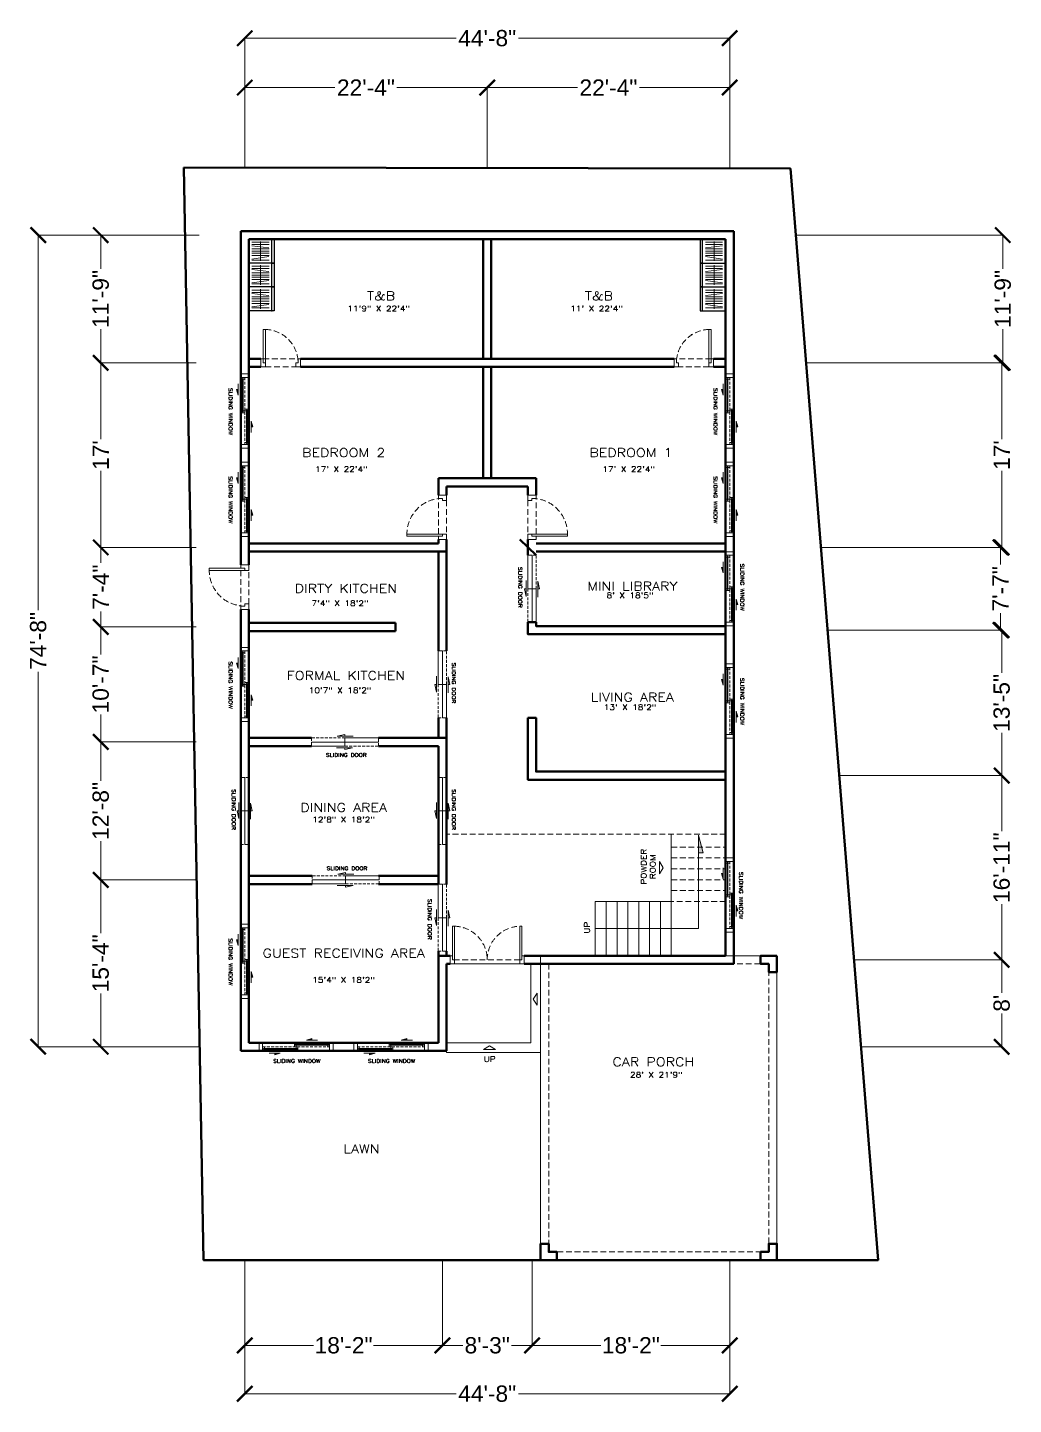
# Model space of a CAD drawing. Header units: millimetres. Extents: x 932 to 3366, y -160 to 1361.
# Drawn here: x 932 to 2021, y -160 to 1361 of the extents above; entities that cross this region are included whole.
import ezdxf

# ---------------------------------------------------------------- set-up
doc = ezdxf.new("R2010")
doc.units = ezdxf.units.MM
doc.linetypes.add('HIDDEN', pattern=[9.525, 6.35, -3.175])
doc.linetypes.add('HIDDEN2', pattern=[4.7625, 3.175, -1.5875])
doc.layers.get('0').update_dxf_attribs({"plot": 0})
for name, color, linetype, lineweight in [('COLUMN', 20, 'Continuous', 40), ('DIMENSION', 251, 'Continuous', 18), ('DOOR', 8, 'Continuous', 20), ('FLOORING', 251, 'Continuous', 13), ('PERIMETER', 4, 'Continuous', 80), ('TEXT', 253, 'Continuous', 15), ('WALL', 2, 'Continuous', 70), ('WINDOW', 153, 'Continuous', 20)]:
    doc.layers.add(name, color=color, linetype=linetype, lineweight=lineweight)
doc.layers.add('FURNITURE', color=8, linetype='Continuous')
doc.styles.get("Standard").update_dxf_attribs({"font": 'arial.ttf'})
doc.dimstyles.new('ISO-25', dxfattribs={"dimtxt": 18, "dimasz": 17, "dimexe": 1.25, "dimexo": 0.625, "dimgap": 3.125, "dimtad": 0, "dimtoh": 1, "dimdec": 0, "dimdsep": 46, "dimlunit": 4, "dimtxsty": 'Standard', "dimblk": 'ARCHTICK', "dimcen": 2.5, "dimclrd": 256, "dimclre": 256, "dimclrt": 256, "dimadec": 0, "dimazin": 0, "dimtfac": 1, "dimtdec": 0, "dimtmove": 0, "dimatfit": 3, "dimldrblk": 'DOT', "dimfxl": 1, "dimlwd": -1, "dimlwe": -1, "dimarcsym": 0})

# ---------------------------------------------------------------- blocks, each defined once
blk = doc.blocks.new('900x900mm Double Swing Door')
at = {"layer": 'DOOR', "linetype": 'HIDDEN'}
blk.add_line((2.4, 0), (74.4, 0), dxfattribs=at)
at = {"layer": 'DOOR'}
blk.add_line((2.4, -4.6), (74.4, -4.6), dxfattribs=at)
for points in [[(2.4, 37), (0, 37), (0, 0), (2.4, 0)], [(74.4, 37), (76.8, 37), (76.8, 0), (74.4, 0)]]:
    blk.add_lwpolyline(points, close=True, dxfattribs=at)
for points in [[(0, 4.4), (0, 0), (2.4, 0), (2.4, -4.6), (-2.4, -4.6), (-2.4, 4.4), (0, 4.4)], [(76.8, 4.4), (76.8, 0), (74.4, 0), (74.4, -4.6), (79.2, -4.6), (79.2, 4.4), (76.8, 4.4)]]:
    blk.add_lwpolyline(points, dxfattribs=at)
at = {"layer": 'DOOR', "linetype": 'HIDDEN'}
for centre, start, end in [((1.4, 0), 0, 88.4513), ((75.4, 0), 91.5487, 180)]:
    blk.add_arc(centre, 37, start, end, dxfattribs=at)
blk = doc.blocks.new('SLIDING DOOR 1 (900mm)')
at = {"layer": 'DOOR'}
for points in [[(-39.7, 5.1), (-76.7, 5.1), (-76.7, 9.7), (-39.7, 9.7)], [(-2.7, 0.7), (-39.7, 0.7), (-39.7, 5.1), (-2.7, 5.1)]]:
    blk.add_lwpolyline(points, close=True, dxfattribs=at)
at = {"layer": 'DOOR', "linetype": 'HIDDEN', "ltscale": 0.5}
for points in [[(-39.7, 0.7), (-76.7, 0.7), (-76.7, 5.1)], [(-39.7, 9.7), (-2.7, 9.7), (-2.7, 5.1)]]:
    blk.add_lwpolyline(points, dxfattribs=at)
at = {"layer": 'FLOORING'}
for points in [[(-48.9, 11.6), (-31.2, 11.6), (-39.7, 13.3), (-39.7, 11.6)], [(-30.5, -1.2), (-48.2, -1.2), (-39.7, -3), (-39.7, -1.2)]]:
    blk.add_lwpolyline(points, dxfattribs=at)
blk = doc.blocks.new('1000mm Hinged Door')
at = {"layer": 'DOOR', "linetype": 'HIDDEN'}
for p, q in [((2.4, 4.7), (41.8, 4.7)), ((39.4, -4.3), (2.4, -4.3))]:
    blk.add_line(p, q, dxfattribs=at)
at = {"layer": 'DOOR'}
blk.add_lwpolyline([(0, 0), (2.4, 0), (2.4, 39.4), (0, 39.4)], close=True, dxfattribs=at)
for points in [[(0, 4.7), (0, 0), (2.4, 0), (2.4, -4.3), (-3.6, -4.3), (-3.6, 4.7), (0, 4.7)], [(41.8, 4.7), (41.8, 0), (39.4, 0), (39.4, -4.3), (45.4, -4.3), (45.4, 4.7), (41.8, 4.7)]]:
    blk.add_lwpolyline(points, dxfattribs=at)
at = {"layer": 'DOOR', "linetype": 'HIDDEN'}
blk.add_arc((2.4, 0), 39.4, 0, 90, dxfattribs=at)
blk = doc.blocks.new('900mm Door')
at = {"layer": 'DOOR', "linetype": 'HIDDEN'}
for p, q in [((0, 4.6), (-38.4, 4.6)), ((-2.4, -4.4), (-36, -4.4))]:
    blk.add_line(p, q, dxfattribs=at)
at = {"layer": 'DOOR'}
blk.add_lwpolyline([(-2.4, 37), (0, 37), (0, 0), (-2.4, 0)], close=True, dxfattribs=at)
for points in [[(-38.4, 4.6), (-38.4, 0), (-36, 0), (-36, -4.4), (-41, -4.4), (-41, 4.6), (-38.4, 4.6)], [(0, 4.6), (0, 0), (-2.4, 0), (-2.4, -4.4), (2.6, -4.4), (2.6, 4.6), (0, 4.6)]]:
    blk.add_lwpolyline(points, dxfattribs=at)
at = {"layer": 'DOOR', "linetype": 'HIDDEN'}
blk.add_arc((-1.4, 0), 37, 91.5487, 180, dxfattribs=at)
blk = doc.blocks.new('3-DOOR WARDROBE')
at = {"layer": 'DOOR'}
for p, q in [((3.3, -3.4), (22.3, -3.4)), ((3.3, -5.9), (22.3, -5.9)), ((3.3, -7.2), (22.2, -9.4)), ((3.3, -10.8), (22.3, -10.8)), ((3.3, -13.2), (22.3, -13.2)), ((12.8, -2.4), (12.8, -24)), ((3.3, -15.6), (22.3, -15.6)), ((3.3, -18.1), (22.3, -18.1)), ((3.3, -21.9), (22.2, -19.2)), ((3.3, -23), (22.3, -23)), ((3.3, -29.8), (22.3, -29.8)), ((12.8, -28.8), (12.8, -50.4)), ((3.3, -32.3), (22.3, -32.3)), ((3.3, -33.6), (22.2, -35.8)), ((3.3, -37.2), (22.3, -37.2)), ((3.3, -39.6), (22.3, -39.6)), ((3.3, -42), (22.3, -42)), ((3.3, -44.5), (22.3, -44.5)), ((3.3, -48.3), (22.2, -45.6)), ((3.3, -49.4), (22.3, -49.4)), ((3.3, -56.2), (22.3, -56.2)), ((3.3, -58.7), (22.3, -58.7)), ((3.3, -60), (22.2, -62.2)), ((12.8, -55.2), (12.8, -76.8)), ((3.3, -63.6), (22.3, -63.6)), ((3.3, -66), (22.3, -66)), ((3.3, -68.4), (22.3, -68.4)), ((3.3, -70.9), (22.3, -70.9)), ((3.3, -74.7), (22.2, -72)), ((3.3, -75.8), (22.3, -75.8))]:
    blk.add_line(p, q, dxfattribs=at)
blk.add_lwpolyline([(25.6, 0), (0, 0), (0, -79.2), (25.6, -79.2)], close=True, dxfattribs=at)
at = {"layer": 'FURNITURE'}
for p, q in [((25.6, -79.2), (25.6, 0)), ((25.6, -26.4), (0, -26.4)), ((25.6, -52.8), (0, -52.8)), ((25.6, -79.2), (0, -79.2))]:
    blk.add_line(p, q, dxfattribs=at)
for points in [[(25.6, 0), (28, 0), (28, -26.4), (25.6, -26.4), (25.6, 0)], [(25.6, -26.4), (28, -26.4), (28, -52.8), (25.6, -52.8), (25.6, -26.4)], [(25.6, -52.8), (28, -52.8), (28, -79.2), (25.6, -79.2), (25.6, -52.8)]]:
    blk.add_lwpolyline(points, dxfattribs=at)
for p in [(25.6, -26.4), (25.6, -52.8), (25.6, -79.2)]:
    blk.add_point(p, dxfattribs=at)
blk = doc.blocks.new('_ArchTick')
at = {"color": 0, "linetype": 'ByBlock', "const_width": 0.15}
blk.add_lwpolyline([(-0.5, -0.5), (0.5, 0.5)], dxfattribs=at)
blk = doc.blocks.new('*D11')
at = {"layer": 'DIMENSION', "transparency": 16777216}
for p, q in [((1118.5, 419.6), (1011.8, 419.6)), ((1013, 419.6), (1013, 360.7)), ((1013, 235.4), (1013, 294.3)), ((1118.5, 235.4), (1011.8, 235.4))]:
    blk.add_line(p, q, dxfattribs=at)
at = {"layer": 'DIMENSION', "transparency": 16777216, "xscale": 17, "yscale": 17, "zscale": 17}
for p, rotation in [((1013, 419.6), 90), ((1013, 235.4), 270)]:
    blk.add_blockref('_ArchTick', p, dxfattribs=dict(at, rotation=rotation))
at = {"layer": 'DIMENSION', "transparency": 16777216, "insert": (1013, 327.5), "char_height": 18, "attachment_point": 5, "rotation": 90}
blk.add_mtext('15\'-4"', dxfattribs=at)
blk = doc.blocks.new('_Dot')
at = {"color": 0, "linetype": 'ByBlock', "lineweight": -2}
blk.add_line((-0.5, 0), (-1, 0), dxfattribs=at)
at = {"color": 0, "linetype": 'ByBlock', "const_width": 0.5}
blk.add_lwpolyline([(-0.25, 0, 1), (0.25, 0, 1)], format="xyb", close=True, dxfattribs=at)
blk = doc.blocks.new('*D12')
at = {"layer": 'DIMENSION', "transparency": 16777216}
for p, q in [((1118.5, 572), (1011.8, 572)), ((1013, 572), (1013, 529)), ((1013, 419.6), (1013, 462.6)), ((1118.5, 419.6), (1011.8, 419.6))]:
    blk.add_line(p, q, dxfattribs=at)
at = {"layer": 'DIMENSION', "transparency": 16777216, "xscale": 17, "yscale": 17, "zscale": 17}
for p, rotation in [((1013, 572), 90), ((1013, 419.6), 270)]:
    blk.add_blockref('_ArchTick', p, dxfattribs=dict(at, rotation=rotation))
at = {"layer": 'DIMENSION', "transparency": 16777216, "insert": (1013, 495.8), "char_height": 18, "attachment_point": 5, "rotation": 90}
blk.add_mtext('12\'-8"', dxfattribs=at)
blk = doc.blocks.new('*D13')
at = {"layer": 'DIMENSION', "transparency": 16777216}
for p, q in [((1118.5, 699), (1011.8, 699)), ((1013, 699), (1013, 668.7)), ((1013, 572), (1013, 602.3)), ((1118.5, 572), (1011.8, 572))]:
    blk.add_line(p, q, dxfattribs=at)
at = {"layer": 'DIMENSION', "transparency": 16777216, "xscale": 17, "yscale": 17, "zscale": 17}
for p, rotation in [((1013, 699), 90), ((1013, 572), 270)]:
    blk.add_blockref('_ArchTick', p, dxfattribs=dict(at, rotation=rotation))
at = {"layer": 'DIMENSION', "transparency": 16777216, "insert": (1013, 635.5), "char_height": 18, "attachment_point": 5, "rotation": 90}
blk.add_mtext('10\'-7"', dxfattribs=at)
blk = doc.blocks.new('*D14')
at = {"layer": 'DIMENSION', "transparency": 16777216}
for p, q in [((1118.5, 786.8), (1011.8, 786.8)), ((1013, 786.8), (1013, 769.9)), ((1013, 699), (1013, 715.9)), ((1118.5, 699), (1011.8, 699))]:
    blk.add_line(p, q, dxfattribs=at)
at = {"layer": 'DIMENSION', "transparency": 16777216, "xscale": 17, "yscale": 17, "zscale": 17}
for p, rotation in [((1013, 786.8), 90), ((1013, 699), 270)]:
    blk.add_blockref('_ArchTick', p, dxfattribs=dict(at, rotation=rotation))
at = {"layer": 'DIMENSION', "transparency": 16777216, "insert": (1013, 742.9), "char_height": 18, "attachment_point": 5, "rotation": 90}
blk.add_mtext('7\'-4"', dxfattribs=at)
blk = doc.blocks.new('*D15')
at = {"layer": 'DIMENSION', "transparency": 16777216}
for p, q in [((1118.5, 990.7), (1011.8, 990.7)), ((1013, 990.7), (1013, 906.3)), ((1013, 786.8), (1013, 871.2)), ((1118.5, 786.8), (1011.8, 786.8))]:
    blk.add_line(p, q, dxfattribs=at)
at = {"layer": 'DIMENSION', "transparency": 16777216, "xscale": 17, "yscale": 17, "zscale": 17}
for p, rotation in [((1013, 990.7), 90), ((1013, 786.8), 270)]:
    blk.add_blockref('_ArchTick', p, dxfattribs=dict(at, rotation=rotation))
at = {"layer": 'DIMENSION', "transparency": 16777216, "insert": (1013, 888.7), "char_height": 18, "attachment_point": 5, "rotation": 90}
blk.add_mtext("17'", dxfattribs=at)
blk = doc.blocks.new('*D16')
at = {"layer": 'DIMENSION', "transparency": 16777216}
for p, q in [((1118.5, 1131.7), (1011.8, 1131.7)), ((1013, 1131.7), (1013, 1094.4)), ((1013, 990.7), (1013, 1028)), ((1118.5, 990.7), (1011.8, 990.7))]:
    blk.add_line(p, q, dxfattribs=at)
at = {"layer": 'DIMENSION', "transparency": 16777216, "xscale": 17, "yscale": 17, "zscale": 17}
for p, rotation in [((1013, 1131.7), 90), ((1013, 990.7), 270)]:
    blk.add_blockref('_ArchTick', p, dxfattribs=dict(at, rotation=rotation))
at = {"layer": 'DIMENSION', "transparency": 16777216, "insert": (1013, 1061.2), "char_height": 18, "attachment_point": 5, "rotation": 90}
blk.add_mtext('11\'-9"', dxfattribs=at)
blk = doc.blocks.new('*D17')
at = {"layer": 'DIMENSION', "transparency": 16777216}
for p, q in [((1121.8, 1131.7), (942.7, 1131.7)), ((943.9, 1131.7), (943.9, 717.5)), ((943.9, 235.4), (943.9, 649.6)), ((1121.8, 235.4), (942.7, 235.4))]:
    blk.add_line(p, q, dxfattribs=at)
at = {"layer": 'DIMENSION', "transparency": 16777216, "xscale": 17, "yscale": 17, "zscale": 17}
for p, rotation in [((943.9, 1131.7), 90), ((943.9, 235.4), 270)]:
    blk.add_blockref('_ArchTick', p, dxfattribs=dict(at, rotation=rotation))
at = {"layer": 'DIMENSION', "transparency": 16777216, "insert": (943.9, 683.5), "char_height": 18, "attachment_point": 5, "rotation": 90}
blk.add_mtext('74\'-8"', dxfattribs=at)
blk = doc.blocks.new('*D20')
at = {"layer": 'DIMENSION', "transparency": 16777216}
for p, q in [((1809.2, 786.8), (2008.4, 786.8)), ((2007.1, 786.8), (2007.1, 768.1)), ((2007.1, 695.5), (2007.1, 714.2)), ((1816.6, 695.5), (2008.4, 695.5))]:
    blk.add_line(p, q, dxfattribs=at)
at = {"layer": 'DIMENSION', "transparency": 16777216, "xscale": 17, "yscale": 17, "zscale": 17}
for p, rotation in [((2007.1, 786.8), 90), ((2007.1, 695.5), 270)]:
    blk.add_blockref('_ArchTick', p, dxfattribs=dict(at, rotation=rotation))
at = {"layer": 'DIMENSION', "transparency": 16777216, "insert": (2007.1, 741.1), "char_height": 18, "attachment_point": 5, "rotation": 90}
blk.add_mtext('7\'-7"', dxfattribs=at)
blk = doc.blocks.new('*D21')
at = {"layer": 'DIMENSION', "transparency": 16777216}
for p, q in [((1792.9, 990.7), (2009.6, 990.7)), ((2008.4, 990.7), (2008.4, 906.3)), ((2008.4, 786.8), (2008.4, 871.2)), ((1809.9, 786.8), (2009.6, 786.8))]:
    blk.add_line(p, q, dxfattribs=at)
at = {"layer": 'DIMENSION', "transparency": 16777216, "xscale": 17, "yscale": 17, "zscale": 17}
for p, rotation in [((2008.4, 990.7), 90), ((2008.4, 786.8), 270)]:
    blk.add_blockref('_ArchTick', p, dxfattribs=dict(at, rotation=rotation))
at = {"layer": 'DIMENSION', "transparency": 16777216, "insert": (2008.4, 888.7), "char_height": 18, "attachment_point": 5, "rotation": 90}
blk.add_mtext("17'", dxfattribs=at)
blk = doc.blocks.new('*D22')
at = {"layer": 'DIMENSION', "transparency": 16777216}
for p, q in [((1781.6, 1131.7), (2010.9, 1131.7)), ((2009.6, 1131.7), (2009.6, 1094.4)), ((2009.6, 990.7), (2009.6, 1028)), ((1793.5, 990.7), (2010.9, 990.7))]:
    blk.add_line(p, q, dxfattribs=at)
at = {"layer": 'DIMENSION', "transparency": 16777216, "xscale": 17, "yscale": 17, "zscale": 17}
for p, rotation in [((2009.6, 1131.7), 90), ((2009.6, 990.7), 270)]:
    blk.add_blockref('_ArchTick', p, dxfattribs=dict(at, rotation=rotation))
at = {"layer": 'DIMENSION', "transparency": 16777216, "insert": (2009.6, 1061.2), "char_height": 18, "attachment_point": 5, "rotation": 90}
blk.add_mtext('11\'-9"', dxfattribs=at)
blk = doc.blocks.new('*D24')
at = {"layer": 'DIMENSION', "transparency": 16777216}
for p, q in [((1817.2, 695.5), (2009.6, 695.5)), ((2008.4, 695.5), (2008.4, 648.3)), ((2008.4, 534.8), (2008.4, 581.9)), ((1829.5, 534.8), (2009.6, 534.8))]:
    blk.add_line(p, q, dxfattribs=at)
at = {"layer": 'DIMENSION', "transparency": 16777216, "xscale": 17, "yscale": 17, "zscale": 17}
for p, rotation in [((2008.4, 695.5), 90), ((2008.4, 534.8), 270)]:
    blk.add_blockref('_ArchTick', p, dxfattribs=dict(at, rotation=rotation))
at = {"layer": 'DIMENSION', "transparency": 16777216, "insert": (2008.4, 615.1), "char_height": 18, "attachment_point": 5, "rotation": 90}
blk.add_mtext('13\'-5"', dxfattribs=at)
blk = doc.blocks.new('*D25')
at = {"layer": 'DIMENSION', "transparency": 16777216}
for p, q in [((1829.5, 534.8), (2009.6, 534.8)), ((2008.4, 534.8), (2008.4, 473.3)), ((2008.4, 331.4), (2008.4, 392.9)), ((1845.8, 331.4), (2009.6, 331.4))]:
    blk.add_line(p, q, dxfattribs=at)
at = {"layer": 'DIMENSION', "transparency": 16777216, "xscale": 17, "yscale": 17, "zscale": 17}
for p, rotation in [((2008.4, 534.8), 90), ((2008.4, 331.4), 270)]:
    blk.add_blockref('_ArchTick', p, dxfattribs=dict(at, rotation=rotation))
at = {"layer": 'DIMENSION', "transparency": 16777216, "insert": (2008.4, 433.1), "char_height": 18, "attachment_point": 5, "rotation": 90}
blk.add_mtext('16\'-11"', dxfattribs=at)
blk = doc.blocks.new('*D26')
at = {"layer": 'DIMENSION', "transparency": 16777216}
for p, q in [((1845.8, 331.4), (2009.6, 331.4)), ((2008.4, 331.4), (2008.4, 294.8)), ((2008.4, 235.4), (2008.4, 272)), ((1853.5, 235.4), (2009.6, 235.4))]:
    blk.add_line(p, q, dxfattribs=at)
at = {"layer": 'DIMENSION', "transparency": 16777216, "xscale": 17, "yscale": 17, "zscale": 17}
for p, rotation in [((2008.4, 331.4), 90), ((2008.4, 235.4), 270)]:
    blk.add_blockref('_ArchTick', p, dxfattribs=dict(at, rotation=rotation))
at = {"layer": 'DIMENSION', "transparency": 16777216, "insert": (2008.4, 283.4), "char_height": 18, "attachment_point": 5, "rotation": 90}
blk.add_mtext("8'", dxfattribs=at)
blk = doc.blocks.new('1m x 1m Sliding Window')
at = {"layer": 'WINDOW'}
h = blk.add_hatch(color=256, dxfattribs=at)
h.dxf.hatch_style = 1
h.paths.add_polyline_path([(58.4, 11.7), (58.4, 13.5), (52.3, 11.7)])
h = blk.add_hatch(color=256, dxfattribs=at)
h.dxf.hatch_style = 1
h.paths.add_polyline_path([(17.3, -2.7), (17.3, -4.5), (23.4, -2.7)])
at = {"layer": 'WINDOW', "linetype": 'HIDDEN2'}
blk.add_line((3.9, 4.5), (77.9, 4.5), dxfattribs=at)
at = {"layer": 'WINDOW'}
for points in [[(0, 9), (3.9, 9), (3.9, 0), (0, 0)], [(3.9, 9), (77.9, 9), (77.9, 0), (3.9, 0)], [(4.9, 1.9), (4.9, 2.6), (41.9, 2.6), (41.9, 1.9)], [(39.9, 6.4), (39.9, 7.1), (76.9, 7.1), (76.9, 6.4)], [(77.9, 9), (81.9, 9), (81.9, 0), (77.9, 0)]]:
    blk.add_lwpolyline(points, close=True, dxfattribs=at)
for points in [[(3.9, 4.5), (3.9, 0), (5.9, 0), (5.9, 1.9), (4.9, 1.9), (4.9, 2.6), (5.9, 2.6), (5.9, 4.5), (3.9, 4.5)], [(38.9, 9), (38.9, 4.5), (40.9, 4.5), (40.9, 6.4), (39.9, 6.4), (39.9, 7.1), (40.9, 7.1), (40.9, 9), (38.9, 9)], [(42.9, 4.5), (42.9, 0), (40.9, 0), (40.9, 1.9), (41.9, 1.9), (41.9, 2.6), (40.9, 2.6), (40.9, 4.5), (42.9, 4.5)], [(64.6, 11.7), (52.3, 11.7), (58.4, 13.5), (58.4, 11.7)], [(77.9, 9), (77.9, 4.5), (75.9, 4.5), (75.9, 6.4), (76.9, 6.4), (76.9, 7.1), (75.9, 7.1), (75.9, 9), (77.9, 9)], [(11.1, -2.7), (23.4, -2.7), (17.3, -4.5), (17.3, -2.7)]]:
    blk.add_lwpolyline(points, dxfattribs=at)
blk = doc.blocks.new('*D29')
at = {"layer": 'DIMENSION', "transparency": 16777216}
for p, q in [((1172.1, 1207), (1172.1, 1295.9)), ((1172.1, 1294.6), (1271.8, 1294.6)), ((1439.9, 1294.6), (1340.2, 1294.6)), ((1439.9, 1207), (1439.9, 1295.9))]:
    blk.add_line(p, q, dxfattribs=at)
at = {"layer": 'DIMENSION', "transparency": 16777216, "xscale": 17, "yscale": 17, "zscale": 17, "rotation": 180}
blk.add_blockref('_ArchTick', (1172.1, 1294.6), dxfattribs=at)
at = {"layer": 'DIMENSION', "transparency": 16777216, "xscale": 17, "yscale": 17, "zscale": 17}
blk.add_blockref('_ArchTick', (1439.9, 1294.6), dxfattribs=at)
at = {"layer": 'DIMENSION', "transparency": 16777216, "insert": (1306, 1294.6), "char_height": 18, "attachment_point": 5}
blk.add_mtext('22\'-4"', dxfattribs=at)
blk = doc.blocks.new('*D30')
at = {"layer": 'DIMENSION', "transparency": 16777216}
for p, q in [((1440, 1206.4), (1440, 1295.9)), ((1440, 1294.6), (1539.7, 1294.6)), ((1707.9, 1294.6), (1608.1, 1294.6)), ((1707.9, 1205.9), (1707.9, 1295.9))]:
    blk.add_line(p, q, dxfattribs=at)
at = {"layer": 'DIMENSION', "transparency": 16777216, "xscale": 17, "yscale": 17, "zscale": 17, "rotation": 180}
blk.add_blockref('_ArchTick', (1440, 1294.6), dxfattribs=at)
at = {"layer": 'DIMENSION', "transparency": 16777216, "xscale": 17, "yscale": 17, "zscale": 17}
blk.add_blockref('_ArchTick', (1707.9, 1294.6), dxfattribs=at)
at = {"layer": 'DIMENSION', "transparency": 16777216, "insert": (1573.9, 1294.6), "char_height": 18, "attachment_point": 5}
blk.add_mtext('22\'-4"', dxfattribs=at)
blk = doc.blocks.new('*D31')
at = {"layer": 'DIMENSION', "transparency": 16777216}
for p, q in [((1172.1, 1207), (1172.1, 1350.4)), ((1172.1, 1349.1), (1405.6, 1349.1)), ((1707.9, 1349.1), (1474.4, 1349.1)), ((1707.9, 1205.9), (1707.9, 1350.4))]:
    blk.add_line(p, q, dxfattribs=at)
at = {"layer": 'DIMENSION', "transparency": 16777216, "xscale": 17, "yscale": 17, "zscale": 17, "rotation": 180}
blk.add_blockref('_ArchTick', (1172.1, 1349.1), dxfattribs=at)
at = {"layer": 'DIMENSION', "transparency": 16777216, "xscale": 17, "yscale": 17, "zscale": 17}
blk.add_blockref('_ArchTick', (1707.9, 1349.1), dxfattribs=at)
at = {"layer": 'DIMENSION', "transparency": 16777216, "insert": (1440, 1349.1), "char_height": 18, "attachment_point": 5}
blk.add_mtext('44\'-8"', dxfattribs=at)
blk = doc.blocks.new('*D32')
at = {"layer": 'DIMENSION', "transparency": 16777216}
for p, q in [((1172.1, -0.7), (1172.1, -95.7)), ((1390.5, -0.7), (1390.5, -95.7)), ((1172.1, -94.4), (1248.1, -94.4)), ((1390.5, -94.4), (1314.5, -94.4))]:
    blk.add_line(p, q, dxfattribs=at)
at = {"layer": 'DIMENSION', "transparency": 16777216, "xscale": 17, "yscale": 17, "zscale": 17, "rotation": 180}
blk.add_blockref('_ArchTick', (1172.1, -94.4), dxfattribs=at)
at = {"layer": 'DIMENSION', "transparency": 16777216, "xscale": 17, "yscale": 17, "zscale": 17}
blk.add_blockref('_ArchTick', (1390.5, -94.4), dxfattribs=at)
at = {"layer": 'DIMENSION', "transparency": 16777216, "insert": (1281.3, -94.4), "char_height": 18, "attachment_point": 5}
blk.add_mtext('18\'-2"', dxfattribs=at)
blk = doc.blocks.new('*D33')
at = {"layer": 'DIMENSION', "transparency": 16777216}
for p, q in [((1390.5, -0.7), (1390.5, -95.7)), ((1489.5, -0.7), (1489.5, -95.7)), ((1390.5, -94.4), (1412.9, -94.4)), ((1489.5, -94.4), (1467, -94.4))]:
    blk.add_line(p, q, dxfattribs=at)
at = {"layer": 'DIMENSION', "transparency": 16777216, "xscale": 17, "yscale": 17, "zscale": 17, "rotation": 180}
blk.add_blockref('_ArchTick', (1390.5, -94.4), dxfattribs=at)
at = {"layer": 'DIMENSION', "transparency": 16777216, "xscale": 17, "yscale": 17, "zscale": 17}
blk.add_blockref('_ArchTick', (1489.5, -94.4), dxfattribs=at)
at = {"layer": 'DIMENSION', "transparency": 16777216, "insert": (1440, -94.4), "char_height": 18, "attachment_point": 5}
blk.add_mtext('8\'-3"', dxfattribs=at)
blk = doc.blocks.new('*D34')
at = {"layer": 'DIMENSION', "transparency": 16777216}
for p, q in [((1489.5, -1.4), (1489.5, -95.7)), ((1707.9, -0.7), (1707.9, -95.7)), ((1489.5, -94.4), (1565.5, -94.4)), ((1707.9, -94.4), (1631.9, -94.4))]:
    blk.add_line(p, q, dxfattribs=at)
at = {"layer": 'DIMENSION', "transparency": 16777216, "xscale": 17, "yscale": 17, "zscale": 17, "rotation": 180}
blk.add_blockref('_ArchTick', (1489.5, -94.4), dxfattribs=at)
at = {"layer": 'DIMENSION', "transparency": 16777216, "xscale": 17, "yscale": 17, "zscale": 17}
blk.add_blockref('_ArchTick', (1707.9, -94.4), dxfattribs=at)
at = {"layer": 'DIMENSION', "transparency": 16777216, "insert": (1598.7, -94.4), "char_height": 18, "attachment_point": 5}
blk.add_mtext('18\'-2"', dxfattribs=at)
blk = doc.blocks.new('*D35')
at = {"layer": 'DIMENSION', "transparency": 16777216}
for p, q in [((1172.1, -1.4), (1172.1, -149.1)), ((1707.9, -1.4), (1707.9, -149.1)), ((1172.1, -147.8), (1405.6, -147.8)), ((1707.9, -147.8), (1474.4, -147.8))]:
    blk.add_line(p, q, dxfattribs=at)
at = {"layer": 'DIMENSION', "transparency": 16777216, "xscale": 17, "yscale": 17, "zscale": 17, "rotation": 180}
blk.add_blockref('_ArchTick', (1172.1, -147.8), dxfattribs=at)
at = {"layer": 'DIMENSION', "transparency": 16777216, "xscale": 17, "yscale": 17, "zscale": 17}
blk.add_blockref('_ArchTick', (1707.9, -147.8), dxfattribs=at)
at = {"layer": 'DIMENSION', "transparency": 16777216, "insert": (1440, -147.8), "char_height": 18, "attachment_point": 5}
blk.add_mtext('44\'-8"', dxfattribs=at)

msp = doc.modelspace()

# ---------------------------------------------------------------- hatches: boundary and pattern name
at = {"layer": 'TEXT'}
h = msp.add_hatch(color=256, dxfattribs=at)
h.dxf.hatch_style = 1
h.paths.add_polyline_path([(1673.4, 449.5), (1676.9, 449.5), (1678.6, 449.5)], flags=17)
h.paths.add_polyline_path([(1678.6, 449.5), (1673.4, 449.5), (1673.4, 468.9)])

# ---------------------------------------------------------------- linework, layer by layer
at = {"layer": 'COLUMN', "lineweight": 50}
for points in [[(1760, 335.9), (1760, 317.9), (1751, 317.9), (1751, 326.9), (1742, 326.9), (1742, 335.9)], [(1499, -0.1), (1499, 17.9), (1508, 17.9), (1508, 8.9), (1517, 8.9), (1517, -0.1)], [(1760, -0.1), (1760, 17.9), (1751, 17.9), (1751, 8.9), (1742, 8.9), (1742, -0.1)]]:
    msp.add_lwpolyline(points, close=True, dxfattribs=at)
at = {"layer": 'FLOORING'}
for p, q in [((1703.4, 1127.2), (1176.6, 1127.2)), ((1559.4, 335.9), (1559.4, 395.9)), ((1571.4, 335.9), (1571.4, 395.9)), ((1583.4, 335.9), (1583.4, 395.9)), ((1595.4, 335.9), (1595.4, 395.9)), ((1607.4, 335.9), (1607.4, 395.9)), ((1619.4, 335.9), (1619.4, 395.9)), ((1631.4, 335.9), (1631.4, 395.9)), ((1643.4, 395.9), (1643.4, 335.9)), ((1395, 230.9), (1395, 228.9))]:
    msp.add_line(p, q, dxfattribs=at)
at = {"layer": 'FLOORING', "linetype": 'HIDDEN'}
for p, q in [((1703.4, 470.3), (1395, 470.3)), ((1643.4, 455.9), (1703.4, 455.9)), ((1643.4, 443.9), (1703.4, 443.9)), ((1643.4, 431.9), (1703.4, 431.9)), ((1643.4, 419.9), (1703.4, 419.9)), ((1643.4, 407.9), (1703.4, 407.9)), ((1703.4, 395.9), (1643.4, 395.9))]:
    msp.add_line(p, q, dxfattribs=at)
at = {"layer": 'FLOORING'}
for points in [[(1643.4, 470.3), (1643.4, 395.9), (1559.4, 395.9)], [(1488, 326.9), (1488, 239.9), (1395, 239.9)], [(1499, 326.9), (1499, 228.9), (1395, 228.9)]]:
    msp.add_lwpolyline(points, dxfattribs=at)
msp.add_lwpolyline([(1760, 335.9), (1499, 335.9), (1499, -0.1), (1760, -0.1)], close=True, dxfattribs=at)
at = {"layer": 'FLOORING', "linetype": 'HIDDEN'}
msp.add_lwpolyline([(1751, 326.9), (1508, 326.9), (1508, 8.9), (1751, 8.9)], close=True, dxfattribs=at)
at = {"layer": 'FURNITURE'}
msp.add_point((1665.8, 1021.6), dxfattribs=at)
at = {"layer": 'PERIMETER'}
msp.add_lwpolyline([(1104.9, 1206.5), (1126.7, -0.1), (1871.8, -0.1), (1775, 1205.2)], close=True, dxfattribs=at)
at = {"layer": 'TEXT'}
for points in [[(1559.4, 365.9), (1673.4, 365.9), (1673.4, 468.9), (1678.6, 449.5), (1673.4, 449.5)], [(1634.3, 433.1), (1630.2, 426.4), (1630.2, 439.8), (1634.3, 433.1)], [(1490.9, 287.9), (1495.1, 281.2), (1495.1, 294.6), (1490.9, 287.9)], [(1442.5, 236.5), (1435.8, 232.4), (1449.2, 232.4), (1442.5, 236.5)]]:
    msp.add_lwpolyline(points, dxfattribs=at)
at = {"layer": 'WALL'}
for p, q in [((1167.6, 995.2), (1167.6, 1136.2)), ((1167.6, 1136.2), (1712.4, 1136.2)), ((1176.6, 995.2), (1176.6, 1127.2)), ((1176.6, 1127.2), (1703.4, 1127.2)), ((1435.4, 1127.2), (1435.4, 995.2)), ((1444.4, 1127.2), (1444.4, 995.2)), ((1703.4, 1127.2), (1703.4, 995.2)), ((1712.4, 1136.2), (1712.4, 995.2)), ((1167.6, 767.4), (1167.6, 995.2)), ((1190, 995.2), (1176.6, 995.2)), ((1176.6, 767.4), (1176.6, 995.2)), ((1646.4, 995.2), (1233.6, 995.2)), ((1703.4, 995.2), (1690, 995.2)), ((1703.4, 995.2), (1703.4, 791.3)), ((1712.4, 995.2), (1712.4, 791.3)), ((1190, 986.2), (1176.6, 986.2)), ((1646.4, 986.2), (1233.6, 986.2)), ((1435.4, 986.2), (1435.4, 863.2)), ((1444.4, 986.2), (1444.4, 863.2)), ((1703.4, 986.2), (1690, 986.2)), ((1494, 863.2), (1386, 863.2)), ((1386, 863.2), (1386, 844.5)), ((1485, 854.2), (1395, 854.2)), ((1395, 854.2), (1395, 844.5)), ((1485, 844.5), (1485, 854.2)), ((1494, 844.5), (1494, 863.2)), ((1386, 791.3), (1176.6, 791.3)), ((1386, 795.6), (1386, 791.3)), ((1395, 795.6), (1395, 782.3)), ((1494, 778.1), (1476, 795.6)), ((1485, 778.1), (1485, 795.6)), ((1703.4, 791.3), (1494, 791.3)), ((1703.4, 791.3), (1703.4, 695.3)), ((1712.4, 791.3), (1712.4, 695.3)), ((1395, 782.3), (1176.6, 782.3)), ((1386, 672.5), (1386, 782.3)), ((1395, 672.5), (1395, 782.3)), ((1703.4, 782.3), (1494, 782.3)), ((1167.6, 567.5), (1167.6, 718.4)), ((1176.6, 567.5), (1176.6, 718.4)), ((1167.6, 703.5), (1167.6, 567.5)), ((1176.6, 703.5), (1338.8, 703.5)), ((1176.6, 703.5), (1176.6, 567.5)), ((1338.8, 703.5), (1338.8, 694.5)), ((1176.6, 694.5), (1338.8, 694.5)), ((1703.4, 335.9), (1703.4, 695.3)), ((1703.4, 695.3), (1703.4, 539.3)), ((1712.4, 326.9), (1712.4, 695.3)), ((1712.4, 695.3), (1712.4, 539.3)), ((1386, 576.5), (1386, 598.5)), ((1395, 576.5), (1395, 598.5)), ((1167.6, 419.6), (1167.6, 567.5)), ((1167.6, 567.5), (1167.6, 567.5)), ((1176.6, 576.5), (1245.8, 576.5)), ((1176.6, 567.5), (1245.8, 567.5)), ((1176.6, 419.6), (1176.6, 567.5)), ((1176.6, 567.5), (1176.6, 567.5)), ((1319.8, 576.5), (1395, 576.5)), ((1319.8, 567.5), (1386, 567.5)), ((1386, 567.5), (1386, 414.7)), ((1395, 576.5), (1395, 414.7)), ((1703.4, 539.3), (1703.4, 335.9)), ((1712.4, 539.3), (1712.4, 335.9)), ((1167.6, 230.9), (1167.6, 419.6)), ((1176.6, 424.1), (1246.5, 424.1)), ((1176.6, 239.9), (1176.6, 419.6)), ((1176.6, 415.1), (1246.5, 415.1)), ((1319.8, 424.1), (1386, 424.1)), ((1319.8, 415.1), (1386, 415.1)), ((1386, 424.1), (1386, 424.1)), ((1386, 415.1), (1386, 415.1)), ((1386, 340.8), (1386, 335.9)), ((1399.2, 335.9), (1386, 335.9)), ((1386, 335.9), (1386, 239.9)), ((1395, 340.8), (1395, 335.9)), ((1395, 335.9), (1399.2, 335.9)), ((1494, 335.9), (1480.8, 335.9)), ((1480.8, 335.9), (1703.4, 335.9)), ((1703.4, 335.9), (1494, 335.9)), ((1703.4, 335.9), (1703.4, 335.9)), ((1712.4, 335.9), (1712.4, 335.9)), ((1395, 326.9), (1399.2, 326.9)), ((1399.2, 326.9), (1395, 326.9)), ((1395, 326.9), (1395, 230.9)), ((1494, 326.9), (1480.8, 326.9)), ((1480.8, 326.9), (1712.4, 326.9)), ((1703.4, 326.9), (1494, 326.9)), ((1395, 230.9), (1167.6, 230.9)), ((1386, 239.9), (1176.6, 239.9))]:
    msp.add_line(p, q, dxfattribs=at)
for points in [[(1485, 704.1), (1494, 704.1), (1494, 700), (1703.4, 700), (1703.4, 691), (1485, 691)], [(1485, 598.5), (1494, 598.5), (1494, 539.3), (1703.4, 539.3), (1703.4, 530.3), (1485, 530.3)]]:
    msp.add_lwpolyline(points, close=True, dxfattribs=at)

# ---------------------------------------------------------------- block references
at = {"layer": 'DOOR', "xscale": -1}
for name, p in [('900mm Door', (1192.6, 990.5)), ('SLIDING DOOR 1 (900mm)', (1243.1, 566.8)), ('SLIDING DOOR 1 (900mm)', (1243.8, 414.5)), ('900x900mm Double Swing Door', (1478.4, 331.5))]:
    msp.add_blockref(name, p, dxfattribs=at)
at = {"layer": 'DOOR'}
msp.add_blockref('900mm Door', (1687.4, 990.5), dxfattribs=at)
at = {"layer": 'DOOR', "rotation": 90.00000000000001}
msp.add_blockref('1000mm Hinged Door', (1390.7, 799.2), dxfattribs=at)
at = {"layer": 'DOOR', "xscale": -1}
for name, p, rotation in [('1000mm Hinged Door', (1489.3, 799.2), 270), ('SLIDING DOOR 1 (900mm)', (1494.6, 701.5), 90), ('1000mm Hinged Door', (1172.3, 763.8), 90), ('SLIDING DOOR 1 (900mm)', (1395.6, 595.8), 90), ('SLIDING DOOR 1 (900mm)', (1177.2, 456.1), 90), ('SLIDING DOOR 1 (900mm)', (1395.6, 456.1), 90), ('SLIDING DOOR 1 (900mm)', (1395.6, 338.1), 90)]:
    msp.add_blockref(name, p, dxfattribs=dict(at, rotation=rotation))
at = {"layer": 'FURNITURE'}
msp.add_blockref('3-DOOR WARDROBE', (1176.6, 1127.2), dxfattribs=at)
at = {"layer": 'FURNITURE', "xscale": -1}
msp.add_blockref('3-DOOR WARDROBE', (1703.4, 1127.2), dxfattribs=at)
at = {"layer": 'WINDOW', "rotation": 270}
for p in [(1167.6, 978.4), (1703.4, 978.4), (1167.6, 880.9), (1703.4, 880.9), (1703.4, 782.1), (1167.6, 676.4), (1703.4, 658.2), (1703.4, 444), (1167.6, 370.7)]:
    msp.add_blockref('1m x 1m Sliding Window', p, dxfattribs=at)
at = {"layer": 'WINDOW'}
for p in [(1188, 230.9), (1292.7, 230.9)]:
    msp.add_blockref('1m x 1m Sliding Window', p, dxfattribs=at)

# ---------------------------------------------------------------- texts
at = {"layer": 'TEXT'}
for s, width, insert, char_height, attachment_point in [('\\pxqc;{\\Fromans|c0;\\W1.2;T&B}', 179.674, (1412.5, 1069.4), 9.6, 3), ('\\pxqc;{\\Fromans|c0;\\W1.2;T&B}', 179.674, (1653.2, 1069.4), 9.6, 3), ('\\pxqc;{\\Fromans|c0;\\W1.2;11\'9" X 22\'4"}', 95.234, (1367.7, 1053.6), 6, 3), ('\\pxqc;{\\Fromans|c0;\\W1.2;11\' X 22\'4"}', 95.234, (1608.4, 1053.6), 6, 3), ('\\pxqc;{\\Fromans|c0;\\W1.2;BEDROOM 2}', 179.674, (1371.3, 896.3), 9.6, 3), ('\\pxqc;{\\Fromans|c0;\\W1.2;BEDROOM 1}', 179.674, (1688.7, 896.3), 9.6, 3), ('\\pxqc;{\\Fromans|c0;\\W1.2;17\' X 22\'4"}', 95.234, (1326.5, 876.3), 6, 3), ('\\pxqc;{\\Fromans|c0;\\W1.2;17\' X 22\'4"}', 95.234, (1643.9, 876.3), 6, 3), ('\\pxqc;{\\Fromans|c0;\\W1.2;DIRTY KITCHEN}', 179.674, (1373.7, 746.4), 9.6, 3), ('\\pxqc;{\\Fromans|c0;\\W1.2;MINI LIBRARY}', 179.674, (1690.2, 748.9), 9.6, 3), ('\\pxqc;{\\Fromans|c0;\\W1.2;8\' X 18\'5"}', 95.234, (1645.4, 736.9), 6, 3), ('\\pxqc;{\\Fromans|c0;\\W1.2;7\'4" X 18\'2"}', 95.234, (1325, 728.2), 6, 3), ('\\pxqc;{\\Fromans|c0;\\W1.2;FORMAL KITCHEN}', 179.674, (1373.7, 650.2), 9.6, 3), ('\\pxqc;{\\Fromans|c0;\\W1.2;10\'7" X 18\'2"}', 95.234, (1325, 632), 6, 3), ('\\pxqc;{\\Fromans|c0;\\W1.2;LIVING AREA}', 179.674, (1690.2, 626.2), 9.6, 3), ('\\pxqc;{\\Fromans|c0;\\W1.2;13\' X 18\'2"}', 95.234, (1645.4, 613.3), 6, 3), ('\\pxqc;{\\Fromans|c0;\\W1.2;SLIDING DOOR}', 95.234, (1331.9, 559.6), 4, 3), ('\\pxqc;{\\Fromans|c0;\\W1.2;DINING AREA}', 179.674, (1371.3, 504.4), 9.6, 3), ('\\pxqc;{\\Fromans|c0;\\W1.2;12\'8" X 18\'2"}', 95.234, (1328.9, 489.3), 6, 3), ('\\pxqc;{\\Fromans|c0;\\W1.2;SLIDING DOOR}', 95.234, (1332.7, 434.4), 4, 3), ('\\pxqc;{\\Fromans|c0;\\W1.2;GUEST RECEIVING AREA}', 179.674, (1371.3, 343.5), 9.6, 3), ('\\pxqc;{\\Fromans|c0;\\W1.2;15\'4" X 18\'2"}', 95.234, (1328.9, 312.2), 6, 3), ('\\pxqc;{\\Fromans|c0;\\W1.2;SLIDING WINDOW}', 60.451, (1199.4, 221.7), 4, 1), ('\\pxqc;{\\Fromans|c0;\\W1.2;SLIDING WINDOW}', 60.451, (1304.1, 221.7), 4, 1), ('\\pxqc;{\\Fromans|c0;\\W1.2;UP}', 35.143, (1460.3, 224.8), 6, 3), ('\\pxqc;{\\Fromans|c0;\\W1.2;CAR PORCH}', 179.674, (1713.4, 223.5), 9.6, 3), ('\\pxqc;{\\Fromans|c0;\\W1.2;28\' X 21\'9"}', 95.234, (1674.4, 207.5), 6, 3), ('\\pxqc;{\\Fromans|c0;\\W1.2;LAWN}', 179.674, (1391, 127.5), 9.6, 3)]:
    msp.add_mtext_dynamic_manual_height_columns(s, width=width, gutter_width=12.5, heights=[0], dxfattribs=dict(at, insert=insert, char_height=char_height, attachment_point=attachment_point))
for s, width, insert, char_height, attachment_point, rotation in [('\\pxqc;{\\Fromans|c0;\\W1.2;SLIDING WINDOW}', 60.451, (1158.4, 967), 4, 1, 270), ('\\pxqc;{\\Fromans|c0;\\W1.2;SLIDING WINDOW}', 60.451, (1694.2, 967), 4, 1, 270), ('\\pxqc;{\\Fromans|c0;\\W1.2;SLIDING WINDOW}', 60.451, (1158.4, 869.5), 4, 1, 270), ('\\pxqc;{\\Fromans|c0;\\W1.2;SLIDING WINDOW}', 60.451, (1694.2, 869.5), 4, 1, 270), ('\\pxqc;{\\Fromans|c0;\\W1.2;SLIDING DOOR}', 95.234, (1474.5, 790.3), 4, 7, 270), ('\\pxqc;{\\Fromans|c0;\\W1.2;SLIDING WINDOW}', 60.451, (1723.7, 773), 4, 1, 270), ('\\pxqc;{\\Fromans|c0;\\W1.2;SLIDING WINDOW}', 60.451, (1158.4, 665), 4, 1, 270), ('\\pxqc;{\\Fromans|c0;\\W1.2;SLIDING DOOR}', 95.234, (1401.1, 684.7), 4, 7, 270), ('\\pxqc;{\\Fromans|c0;\\W1.2;SLIDING WINDOW}', 60.451, (1723.7, 646.8), 4, 1, 270), ('\\pxqc;{\\Fromans|c0;\\W1.2;SLIDING DOOR}', 95.234, (1158, 545), 4, 7, 270), ('\\pxqc;{\\Fromans|c0;\\W1.2;SLIDING DOOR}', 95.234, (1401.1, 545), 4, 7, 270), ('\\pxqc;{\\Fromans|c0;\\W1.2;POWDER ROOM}', 54.933, (1625.9, 406.7), 6, 7, 90), ('\\pxqc;{\\Fromans|c0;\\W1.2;SLIDING WINDOW}', 60.451, (1722.5, 432.6), 4, 1, 270), ('\\pxqc;{\\Fromans|c0;\\W1.2;SLIDING DOOR}', 95.234, (1374.5, 423.7), 4, 7, 270), ('\\pxqc;{\\Fromans|c0;\\W1.2;UP}', 35.143, (1553.2, 349.3), 6, 7, 90), ('\\pxqc;{\\Fromans|c0;\\W1.2;SLIDING WINDOW}', 60.451, (1158.4, 359.3), 4, 1, 270)]:
    msp.add_mtext_dynamic_manual_height_columns(s, width=width, gutter_width=12.5, heights=[0], dxfattribs=dict(at, insert=insert, char_height=char_height, attachment_point=attachment_point, rotation=rotation))

# ---------------------------------------------------------------- dimensions: what is measured, and where the dimension line sits
at = {"layer": 'DIMENSION'}
for base, p1, p2, picture, middle in [((1707.9, 1349.1), (1172.1, 1206.3), (1707.9, 1205.3), '*D31', (1440, 1349.1)), ((1439.9, 1294.6), (1172.1, 1206.3), (1439.9, 1206.3), '*D29', (1306, 1294.6)), ((1707.9, 1294.6), (1440, 1205.8), (1707.9, 1205.3), '*D30', (1573.9, 1294.6)), ((1390.5, -94.4), (1172.1, -0.1), (1390.5, -0.1), '*D32', (1281.3, -94.4)), ((1707.9, -147.8), (1172.1, -0.7), (1707.9, -0.7), '*D35', (1440, -147.8)), ((1489.5, -94.4), (1390.5, -0.1), (1489.5, -0.1), '*D33', (1440, -94.4)), ((1707.9, -94.4), (1489.5, -0.7), (1707.9, -0.1), '*D34', (1598.7, -94.4))]:
    dim = msp.add_linear_dim(base=base, p1=p1, p2=p2, dimstyle='ISO-25', dxfattribs=at)
    dim.commit()
    dim.dimension.update_dxf_attribs({"geometry": picture, "text_midpoint": middle})
for base, p1, p2, picture, middle in [((943.9, 1131.7), (1122.4, 235.4), (1122.4, 1131.7), '*D17', (943.9, 683.5)), ((1013, 1131.7), (1119.1, 990.7), (1119.1, 1131.7), '*D16', (1013, 1061.2)), ((2009.6, 1131.7), (1792.9, 990.7), (1780.9, 1131.7), '*D22', (2009.6, 1061.2)), ((1013, 990.7), (1119.1, 786.8), (1119.1, 990.7), '*D15', (1013, 888.7)), ((2008.4, 786.8), (1792.2, 990.7), (1809.2, 786.8), '*D21', (2008.4, 888.7)), ((1013, 786.8), (1119.1, 699), (1119.1, 786.8), '*D14', (1013, 742.9)), ((1013, 699), (1119.1, 572), (1119.1, 699), '*D13', (1013, 635.5)), ((2008.4, 534.8), (1816.6, 695.5), (1828.8, 534.8), '*D24', (2008.4, 615.1)), ((1013, 572), (1119.1, 419.6), (1119.1, 572), '*D12', (1013, 495.8)), ((2008.4, 331.4), (1828.8, 534.8), (1845.2, 331.4), '*D25', (2008.4, 433.1)), ((1013, 235.4), (1119.1, 419.6), (1119.1, 235.4), '*D11', (1013, 327.5)), ((2008.4, 235.4), (1845.2, 331.4), (1852.9, 235.4), '*D26', (2008.4, 283.4))]:
    dim = msp.add_linear_dim(base=base, p1=p1, p2=p2, angle=90, dimstyle='ISO-25', dxfattribs=at)
    dim.commit()
    dim.dimension.update_dxf_attribs({"geometry": picture, "text_midpoint": middle})
dim = msp.add_linear_dim(base=(2007.1, 695.5), p1=(1808.6, 786.8), p2=(1815.9, 695.5), angle=90, dimstyle='ISO-25', dxfattribs=at)
dim.commit()
dim.dimension.update_dxf_attribs({"geometry": '*D20', "text_midpoint": (2007.1, 741.1), "dimtype": 160})

doc.saveas('drawing.dxf')
